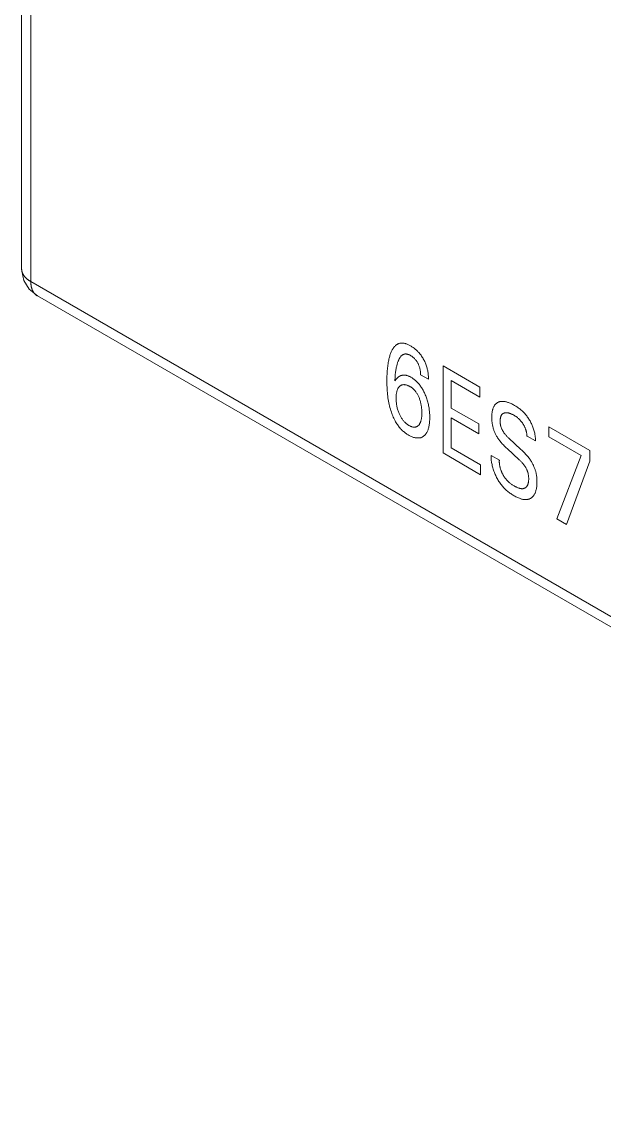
# Model space of a CAD drawing. Header units: inches. Extents: x 67578 to 72421, y -34894 to -31675.
# Drawn here: x 69204.48 to 69219.26, y -33443.17 to -33415.73 of the extents above; entities that cross this region are included whole.
import ezdxf

# ---------------------------------------------------------------- set-up
doc = ezdxf.new("R2010")
doc.units = ezdxf.units.IN
doc.header["$MEASUREMENT"] = 0

# ---------------------------------------------------------------- blocks, each defined once
blk = doc.blocks.new('ET200S')
at = {"lineweight": 0}
for p, q in [((42.288, 50.006), (42.288, -46.749)), ((42.434, 49.802), (42.434, -46.953)), ((42.288, -46.749), (42.289, -46.788)), ((42.289, -46.788), (42.325, -46.938)), ((42.325, -46.938), (42.406, -47.072)), ((42.406, -47.072), (42.538, -47.182)), ((42.434, -46.953), (64.727, -59.824)), ((42.538, -47.182), (64.83, -60.053)), ((48.772, -48.51), (48.646, -48.437)), ((49.005, -48.297), (49.591, -48.636)), ((49.005, -49.685), (49.005, -48.297)), ((49.591, -48.793), (49.136, -48.53)), ((49.136, -48.53), (49.136, -48.968)), ((49.591, -48.636), (49.591, -48.793)), ((49.136, -48.968), (49.573, -49.22)), ((49.573, -49.378), (49.136, -49.126)), ((49.136, -49.126), (49.136, -49.604)), ((49.573, -49.22), (49.573, -49.378)), ((50.69, -49.27), (51.344, -49.648)), ((50.69, -49.426), (50.69, -49.27)), ((50.054, -49.45), (50.247, -49.628)), ((50.476, -49.494), (50.343, -49.417)), ((51.208, -49.725), (50.69, -49.426)), ((49.136, -49.604), (49.603, -49.873)), ((50.218, -49.795), (50.025, -49.616)), ((51.344, -49.648), (51.344, -49.818)), ((49.603, -50.031), (49.005, -49.685)), ((49.77, -49.725), (49.902, -49.801)), ((50.82, -50.733), (51.208, -49.725)), ((51.344, -49.818), (50.975, -50.823)), ((49.603, -49.873), (49.603, -50.031)), ((50.975, -50.823), (50.82, -50.733))]:
    blk.add_line(p, q, dxfattribs=at)
for points in [[(42.288, -46.749), (42.288, -46.753), (42.288, -46.758), (42.288, -46.762), (42.289, -46.766), (42.289, -46.77), (42.29, -46.775), (42.291, -46.779), (42.291, -46.783), (42.292, -46.787), (42.293, -46.792), (42.294, -46.796), (42.295, -46.8), (42.297, -46.804), (42.298, -46.809), (42.3, -46.813), (42.302, -46.818), (42.304, -46.822), (42.306, -46.827), (42.308, -46.831), (42.31, -46.835), (42.313, -46.84), (42.315, -46.844), (42.318, -46.848), (42.32, -46.852), (42.323, -46.856), (42.326, -46.86), (42.329, -46.864), (42.332, -46.868), (42.335, -46.872), (42.338, -46.875), (42.341, -46.879), (42.344, -46.883), (42.349, -46.887), (42.353, -46.892), (42.358, -46.896), (42.362, -46.901), (42.367, -46.905), (42.372, -46.909), (42.377, -46.914), (42.382, -46.918), (42.387, -46.921), (42.392, -46.925), (42.397, -46.929), (42.402, -46.933), (42.407, -46.936), (42.412, -46.94), (42.418, -46.943), (42.423, -46.947), (42.429, -46.95), (42.434, -46.953)], [(42.434, -46.953), (42.434, -46.959), (42.434, -46.966), (42.435, -46.972), (42.435, -46.978), (42.435, -46.984), (42.436, -46.99), (42.436, -46.997), (42.437, -47.003), (42.438, -47.009), (42.439, -47.015), (42.44, -47.021), (42.441, -47.027), (42.442, -47.034), (42.443, -47.04), (42.445, -47.046), (42.446, -47.052), (42.448, -47.058), (42.45, -47.064), (42.452, -47.07), (42.453, -47.074), (42.455, -47.079), (42.456, -47.083), (42.458, -47.088), (42.46, -47.092), (42.462, -47.096), (42.464, -47.101), (42.466, -47.105), (42.469, -47.109), (42.471, -47.113), (42.473, -47.117), (42.476, -47.121), (42.478, -47.125), (42.481, -47.129), (42.484, -47.133), (42.486, -47.137), (42.489, -47.141), (42.492, -47.144), (42.496, -47.148), (42.499, -47.151), (42.502, -47.155), (42.505, -47.158), (42.509, -47.161), (42.512, -47.164), (42.515, -47.167), (42.519, -47.169), (42.523, -47.172), (42.526, -47.175), (42.53, -47.177), (42.534, -47.18), (42.538, -47.182)], [(48.772, -48.51), (48.772, -48.494), (48.772, -48.478), (48.771, -48.461), (48.769, -48.445), (48.768, -48.428), (48.766, -48.41), (48.763, -48.393), (48.76, -48.378), (48.757, -48.362), (48.754, -48.347), (48.75, -48.331), (48.746, -48.316), (48.741, -48.3), (48.736, -48.284), (48.73, -48.27), (48.725, -48.255), (48.718, -48.241), (48.712, -48.227), (48.705, -48.212), (48.697, -48.198), (48.69, -48.184), (48.681, -48.17), (48.672, -48.156), (48.663, -48.142), (48.654, -48.128), (48.644, -48.115), (48.633, -48.102), (48.624, -48.091), (48.615, -48.08), (48.605, -48.07), (48.595, -48.06), (48.585, -48.051), (48.575, -48.042), (48.565, -48.033), (48.554, -48.023), (48.543, -48.015), (48.531, -48.006), (48.52, -47.998), (48.508, -47.991), (48.497, -47.983), (48.485, -47.977), (48.475, -47.971), (48.464, -47.965), (48.453, -47.96), (48.443, -47.955), (48.432, -47.951), (48.422, -47.947), (48.413, -47.944), (48.404, -47.941), (48.395, -47.939), (48.386, -47.937), (48.378, -47.936), (48.369, -47.934), (48.361, -47.934), (48.353, -47.933), (48.345, -47.933), (48.337, -47.934), (48.329, -47.935), (48.322, -47.936), (48.314, -47.937), (48.307, -47.939), (48.3, -47.942), (48.293, -47.944), (48.286, -47.947), (48.28, -47.95), (48.273, -47.954), (48.267, -47.958), (48.261, -47.962), (48.253, -47.968), (48.246, -47.974), (48.24, -47.98), (48.233, -47.987), (48.227, -47.994), (48.221, -48.002), (48.215, -48.009), (48.209, -48.017), (48.204, -48.026), (48.199, -48.035), (48.194, -48.043), (48.189, -48.053), (48.185, -48.062), (48.179, -48.075), (48.174, -48.088), (48.168, -48.101), (48.163, -48.114), (48.159, -48.128), (48.155, -48.142), (48.151, -48.157), (48.147, -48.171), (48.143, -48.186), (48.139, -48.205), (48.135, -48.224), (48.131, -48.244), (48.128, -48.264), (48.125, -48.284), (48.123, -48.305), (48.12, -48.326), (48.118, -48.346), (48.116, -48.374), (48.114, -48.402), (48.112, -48.43), (48.111, -48.458), (48.11, -48.486), (48.11, -48.515), (48.11, -48.544), (48.11, -48.579)], [(48.236, -48.537), (48.237, -48.515), (48.239, -48.493), (48.24, -48.471), (48.242, -48.449), (48.244, -48.428), (48.247, -48.407), (48.249, -48.391), (48.251, -48.375), (48.253, -48.359), (48.256, -48.344), (48.259, -48.329), (48.262, -48.314), (48.266, -48.299), (48.268, -48.288), (48.271, -48.277), (48.274, -48.266), (48.278, -48.255), (48.281, -48.244), (48.285, -48.234), (48.288, -48.224), (48.292, -48.214), (48.295, -48.206), (48.299, -48.199), (48.302, -48.193), (48.305, -48.186), (48.309, -48.179), (48.312, -48.173), (48.316, -48.167), (48.32, -48.161), (48.324, -48.155), (48.329, -48.15), (48.333, -48.144), (48.338, -48.139), (48.343, -48.134), (48.347, -48.131), (48.351, -48.128), (48.355, -48.125), (48.359, -48.122), (48.363, -48.119), (48.368, -48.117), (48.372, -48.115), (48.377, -48.113), (48.382, -48.111), (48.386, -48.11), (48.391, -48.108), (48.397, -48.108), (48.402, -48.107), (48.407, -48.107), (48.412, -48.107), (48.418, -48.107), (48.423, -48.108), (48.428, -48.108), (48.434, -48.11), (48.439, -48.111), (48.445, -48.113), (48.452, -48.115), (48.458, -48.117), (48.465, -48.12), (48.472, -48.123), (48.479, -48.126), (48.485, -48.13), (48.492, -48.134), (48.498, -48.138), (48.505, -48.142), (48.512, -48.147), (48.518, -48.152), (48.525, -48.157), (48.531, -48.162), (48.538, -48.168), (48.544, -48.175), (48.551, -48.181), (48.557, -48.188), (48.563, -48.195), (48.57, -48.203), (48.575, -48.21), (48.581, -48.218), (48.586, -48.226), (48.591, -48.234), (48.596, -48.243), (48.601, -48.251), (48.606, -48.26), (48.611, -48.27), (48.615, -48.279), (48.619, -48.289), (48.623, -48.299), (48.626, -48.308), (48.629, -48.317), (48.632, -48.326), (48.634, -48.335), (48.636, -48.344), (48.638, -48.353), (48.64, -48.362), (48.641, -48.37), (48.643, -48.38), (48.644, -48.39), (48.645, -48.4), (48.645, -48.409), (48.646, -48.419), (48.646, -48.428), (48.646, -48.437)], [(48.792, -49.091), (48.792, -49.074), (48.791, -49.056), (48.79, -49.038), (48.788, -49.02), (48.786, -49.002), (48.784, -48.984), (48.781, -48.966), (48.779, -48.948), (48.775, -48.931), (48.772, -48.912), (48.767, -48.894), (48.763, -48.876), (48.758, -48.858), (48.753, -48.841), (48.747, -48.824), (48.742, -48.807), (48.735, -48.79), (48.729, -48.773), (48.722, -48.756), (48.714, -48.739), (48.708, -48.725), (48.701, -48.711), (48.694, -48.697), (48.686, -48.683), (48.678, -48.67), (48.67, -48.656), (48.662, -48.643), (48.653, -48.63), (48.645, -48.618), (48.636, -48.606), (48.627, -48.595), (48.618, -48.584), (48.608, -48.573), (48.599, -48.562), (48.589, -48.552), (48.579, -48.543), (48.57, -48.534), (48.56, -48.525), (48.551, -48.517), (48.541, -48.51), (48.531, -48.503), (48.522, -48.496), (48.512, -48.489), (48.502, -48.483), (48.492, -48.477), (48.484, -48.473), (48.475, -48.468), (48.466, -48.464), (48.458, -48.46), (48.449, -48.457), (48.441, -48.454), (48.433, -48.451), (48.424, -48.449), (48.416, -48.447), (48.408, -48.445), (48.4, -48.444), (48.392, -48.444), (48.384, -48.443), (48.376, -48.443), (48.369, -48.444), (48.361, -48.445), (48.354, -48.446), (48.347, -48.448), (48.34, -48.45), (48.333, -48.452), (48.325, -48.455), (48.318, -48.458), (48.311, -48.462), (48.304, -48.466), (48.297, -48.47), (48.291, -48.475), (48.284, -48.48), (48.278, -48.485), (48.272, -48.491), (48.267, -48.497), (48.261, -48.503), (48.255, -48.51), (48.25, -48.516), (48.245, -48.523), (48.24, -48.53), (48.236, -48.537)], [(48.11, -48.579), (48.111, -48.608), (48.112, -48.636), (48.113, -48.665), (48.115, -48.694), (48.118, -48.724), (48.12, -48.751), (48.123, -48.778), (48.127, -48.805), (48.131, -48.832), (48.136, -48.86), (48.141, -48.887), (48.146, -48.912), (48.152, -48.936), (48.158, -48.96), (48.165, -48.985), (48.173, -49.01), (48.181, -49.034), (48.188, -49.054), (48.195, -49.074), (48.203, -49.093), (48.211, -49.113), (48.22, -49.132), (48.229, -49.151), (48.239, -49.17), (48.249, -49.189), (48.258, -49.204), (48.267, -49.218), (48.277, -49.232), (48.287, -49.246), (48.297, -49.26), (48.307, -49.273), (48.318, -49.286), (48.329, -49.298), (48.34, -49.31), (48.35, -49.321), (48.361, -49.331), (48.372, -49.341), (48.383, -49.35), (48.394, -49.359), (48.406, -49.367), (48.417, -49.375), (48.428, -49.383), (48.44, -49.39), (48.451, -49.397), (48.463, -49.404), (48.476, -49.411), (48.488, -49.417), (48.5, -49.422), (48.512, -49.427), (48.524, -49.432), (48.536, -49.436), (48.548, -49.439), (48.558, -49.441), (48.567, -49.443), (48.577, -49.445), (48.586, -49.446), (48.595, -49.446), (48.604, -49.446), (48.613, -49.446), (48.622, -49.446), (48.631, -49.444), (48.639, -49.443), (48.648, -49.441), (48.656, -49.438), (48.664, -49.435), (48.671, -49.432), (48.679, -49.428), (48.686, -49.423), (48.693, -49.419), (48.7, -49.414), (48.707, -49.408), (48.713, -49.402), (48.719, -49.395), (48.725, -49.388), (48.731, -49.381), (48.737, -49.373), (48.742, -49.365), (48.747, -49.357), (48.751, -49.348), (48.757, -49.337), (48.761, -49.326), (48.766, -49.314), (48.77, -49.302), (48.774, -49.289), (48.777, -49.276), (48.78, -49.263), (48.782, -49.249), (48.785, -49.231), (48.788, -49.213), (48.79, -49.195), (48.791, -49.176), (48.792, -49.156), (48.793, -49.137), (48.793, -49.117), (48.792, -49.091)], [(48.608, -49.25), (48.604, -49.254), (48.599, -49.257), (48.594, -49.261), (48.589, -49.264), (48.584, -49.266), (48.579, -49.268), (48.573, -49.27), (48.568, -49.272), (48.562, -49.273), (48.557, -49.273), (48.551, -49.274), (48.546, -49.274), (48.54, -49.273), (48.534, -49.273), (48.528, -49.272), (48.522, -49.271), (48.515, -49.269), (48.507, -49.267), (48.5, -49.264), (48.492, -49.261), (48.484, -49.258), (48.477, -49.254), (48.469, -49.25), (48.461, -49.246), (48.454, -49.241), (48.446, -49.236), (48.439, -49.231), (48.431, -49.226), (48.424, -49.22), (48.416, -49.214), (48.409, -49.208), (48.402, -49.201), (48.394, -49.193), (48.386, -49.186), (48.379, -49.177), (48.372, -49.169), (48.364, -49.16), (48.358, -49.151), (48.351, -49.142), (48.344, -49.132), (48.338, -49.121), (48.332, -49.111), (48.326, -49.1), (48.32, -49.089), (48.315, -49.078), (48.309, -49.067), (48.304, -49.054), (48.298, -49.041), (48.293, -49.027), (48.289, -49.014), (48.284, -49.001), (48.28, -48.987), (48.276, -48.973), (48.273, -48.958), (48.27, -48.944), (48.267, -48.93), (48.265, -48.915), (48.263, -48.901), (48.261, -48.886), (48.259, -48.87), (48.258, -48.855), (48.258, -48.84), (48.257, -48.825), (48.257, -48.81), (48.257, -48.797), (48.258, -48.784), (48.258, -48.772), (48.259, -48.759), (48.26, -48.747), (48.262, -48.735), (48.264, -48.724), (48.266, -48.715), (48.268, -48.706), (48.27, -48.698), (48.272, -48.69), (48.275, -48.682), (48.278, -48.674), (48.281, -48.667), (48.285, -48.659), (48.288, -48.654), (48.291, -48.648), (48.295, -48.643), (48.298, -48.638), (48.302, -48.633), (48.306, -48.629), (48.311, -48.625), (48.315, -48.621), (48.32, -48.617)], [(48.32, -48.617), (48.324, -48.614), (48.329, -48.611), (48.333, -48.608), (48.338, -48.606), (48.343, -48.603), (48.348, -48.601), (48.354, -48.6), (48.359, -48.598), (48.365, -48.597), (48.371, -48.597), (48.377, -48.596), (48.384, -48.596), (48.391, -48.597), (48.398, -48.597), (48.405, -48.598), (48.412, -48.6), (48.419, -48.601), (48.426, -48.604), (48.434, -48.606), (48.442, -48.609), (48.45, -48.612), (48.458, -48.616), (48.466, -48.62), (48.474, -48.624), (48.482, -48.629), (48.489, -48.633), (48.496, -48.638), (48.503, -48.643), (48.51, -48.648), (48.517, -48.653), (48.524, -48.659), (48.531, -48.665), (48.538, -48.671), (48.545, -48.679), (48.552, -48.686), (48.559, -48.694), (48.566, -48.703), (48.572, -48.711), (48.578, -48.72), (48.584, -48.729), (48.59, -48.739), (48.596, -48.749), (48.602, -48.76), (48.607, -48.77), (48.612, -48.781), (48.617, -48.791), (48.622, -48.802), (48.627, -48.815), (48.631, -48.827), (48.636, -48.84), (48.64, -48.853), (48.643, -48.865), (48.647, -48.878), (48.65, -48.892), (48.653, -48.905), (48.656, -48.919), (48.658, -48.933), (48.66, -48.946), (48.662, -48.959), (48.663, -48.974), (48.664, -48.989), (48.665, -49.003), (48.666, -49.018), (48.666, -49.032), (48.667, -49.046), (48.666, -49.059), (48.666, -49.072), (48.666, -49.084), (48.665, -49.096), (48.664, -49.109), (48.662, -49.12), (48.661, -49.132), (48.659, -49.142), (48.657, -49.152), (48.655, -49.162), (48.652, -49.171), (48.65, -49.181), (48.647, -49.19), (48.643, -49.198), (48.64, -49.205), (48.637, -49.211), (48.634, -49.217), (48.63, -49.223), (48.627, -49.229), (48.623, -49.234), (48.619, -49.239), (48.614, -49.244), (48.608, -49.25)], [(50.476, -49.494), (50.477, -49.482), (50.477, -49.471), (50.477, -49.459), (50.476, -49.446), (50.475, -49.434), (50.474, -49.421), (50.472, -49.408), (50.47, -49.395), (50.468, -49.382), (50.465, -49.367), (50.461, -49.352), (50.457, -49.337), (50.453, -49.321), (50.448, -49.306), (50.443, -49.291), (50.437, -49.275), (50.431, -49.26), (50.425, -49.245), (50.419, -49.231), (50.412, -49.216), (50.405, -49.202), (50.398, -49.188), (50.391, -49.174), (50.383, -49.16), (50.374, -49.146), (50.366, -49.133), (50.357, -49.12), (50.348, -49.107), (50.339, -49.095), (50.33, -49.082), (50.32, -49.071), (50.309, -49.058), (50.298, -49.046), (50.287, -49.035), (50.276, -49.024), (50.264, -49.013), (50.252, -49.003), (50.24, -48.993), (50.228, -48.983), (50.216, -48.974), (50.204, -48.965), (50.191, -48.957), (50.179, -48.949), (50.167, -48.941), (50.154, -48.933), (50.142, -48.926), (50.128, -48.919), (50.115, -48.911), (50.101, -48.904), (50.088, -48.898), (50.074, -48.892), (50.061, -48.886), (50.047, -48.881), (50.037, -48.878), (50.026, -48.875), (50.016, -48.872), (50.005, -48.869), (49.995, -48.867), (49.985, -48.865), (49.975, -48.864), (49.965, -48.863), (49.956, -48.863), (49.946, -48.863), (49.937, -48.863), (49.928, -48.864), (49.92, -48.866), (49.911, -48.867), (49.903, -48.869), (49.895, -48.872), (49.887, -48.875), (49.88, -48.878), (49.873, -48.882), (49.867, -48.885), (49.86, -48.89), (49.854, -48.894), (49.848, -48.9), (49.842, -48.905), (49.837, -48.911), (49.832, -48.917), (49.826, -48.924), (49.822, -48.931), (49.817, -48.938), (49.813, -48.946), (49.809, -48.954), (49.805, -48.963), (49.802, -48.971), (49.799, -48.98), (49.796, -48.99), (49.794, -48.999), (49.791, -49.01), (49.789, -49.022), (49.787, -49.033), (49.785, -49.045), (49.784, -49.057), (49.783, -49.07), (49.782, -49.082)], [(49.782, -49.082), (49.781, -49.094), (49.781, -49.106), (49.781, -49.118), (49.781, -49.13), (49.781, -49.143), (49.782, -49.155), (49.783, -49.168), (49.784, -49.181), (49.785, -49.193), (49.787, -49.206), (49.789, -49.22), (49.791, -49.231), (49.793, -49.243), (49.796, -49.255), (49.798, -49.267), (49.801, -49.279), (49.805, -49.291), (49.808, -49.303), (49.812, -49.315), (49.816, -49.327), (49.821, -49.338), (49.825, -49.349), (49.83, -49.361), (49.835, -49.372), (49.84, -49.383), (49.846, -49.394), (49.852, -49.405), (49.859, -49.417), (49.866, -49.429), (49.873, -49.441), (49.881, -49.452), (49.889, -49.463), (49.897, -49.475), (49.906, -49.487), (49.915, -49.499), (49.925, -49.511), (49.934, -49.522), (49.944, -49.534), (49.954, -49.545), (49.966, -49.557), (49.977, -49.57), (49.989, -49.582), (50.001, -49.593), (50.013, -49.605), (50.025, -49.616)], [(50.054, -49.45), (50.046, -49.443), (50.039, -49.436), (50.031, -49.428), (50.024, -49.421), (50.017, -49.413), (50.01, -49.405), (50.003, -49.397), (49.996, -49.389), (49.989, -49.38), (49.983, -49.372), (49.976, -49.363), (49.972, -49.356), (49.967, -49.349), (49.962, -49.341), (49.958, -49.334), (49.954, -49.327), (49.95, -49.319), (49.946, -49.312), (49.942, -49.304), (49.939, -49.296), (49.936, -49.289), (49.933, -49.281), (49.93, -49.273), (49.927, -49.265), (49.925, -49.258), (49.923, -49.25), (49.921, -49.242), (49.92, -49.234), (49.918, -49.226), (49.917, -49.219), (49.916, -49.211), (49.916, -49.204), (49.915, -49.196), (49.915, -49.189), (49.915, -49.182), (49.914, -49.175), (49.915, -49.168), (49.915, -49.161), (49.915, -49.154), (49.916, -49.148), (49.917, -49.142), (49.918, -49.135), (49.919, -49.129), (49.92, -49.123), (49.921, -49.117), (49.923, -49.112), (49.924, -49.107), (49.926, -49.102), (49.928, -49.097), (49.93, -49.093), (49.932, -49.088), (49.934, -49.084), (49.937, -49.08), (49.939, -49.076), (49.942, -49.073), (49.945, -49.069), (49.948, -49.066), (49.951, -49.063), (49.955, -49.061), (49.958, -49.058), (49.962, -49.056), (49.966, -49.054), (49.969, -49.052), (49.973, -49.05), (49.977, -49.048), (49.982, -49.047), (49.986, -49.046), (49.99, -49.045), (49.995, -49.044), (50.001, -49.044), (50.006, -49.043), (50.011, -49.043), (50.017, -49.043), (50.022, -49.044), (50.028, -49.044), (50.033, -49.045), (50.04, -49.046), (50.046, -49.047), (50.052, -49.049), (50.058, -49.05), (50.065, -49.052), (50.071, -49.054), (50.078, -49.057), (50.084, -49.059), (50.092, -49.062), (50.101, -49.066), (50.109, -49.07), (50.117, -49.074), (50.126, -49.078), (50.134, -49.083), (50.142, -49.088), (50.149, -49.092), (50.156, -49.096), (50.163, -49.101), (50.17, -49.106), (50.177, -49.111), (50.184, -49.116), (50.191, -49.122), (50.199, -49.128), (50.206, -49.135), (50.214, -49.141)], [(50.214, -49.141), (50.219, -49.147), (50.225, -49.152), (50.23, -49.158), (50.235, -49.164), (50.241, -49.17), (50.246, -49.176), (50.251, -49.182), (50.256, -49.188), (50.26, -49.194), (50.265, -49.201), (50.27, -49.207), (50.274, -49.214), (50.278, -49.22), (50.282, -49.227), (50.286, -49.233), (50.29, -49.239), (50.294, -49.246), (50.297, -49.252), (50.301, -49.259), (50.304, -49.265), (50.307, -49.272), (50.31, -49.279), (50.313, -49.285), (50.316, -49.292), (50.318, -49.299), (50.321, -49.306), (50.323, -49.312), (50.325, -49.319), (50.327, -49.326), (50.329, -49.333), (50.331, -49.34), (50.333, -49.346), (50.334, -49.353), (50.336, -49.36), (50.337, -49.366), (50.338, -49.373), (50.339, -49.379), (50.34, -49.386), (50.341, -49.392), (50.341, -49.398), (50.342, -49.405), (50.342, -49.411), (50.343, -49.417)], [(50.501, -50.16), (50.501, -50.14), (50.501, -50.127), (50.501, -50.115), (50.5, -50.102), (50.499, -50.089), (50.498, -50.076), (50.497, -50.063), (50.495, -50.049), (50.493, -50.036), (50.491, -50.025), (50.489, -50.014), (50.487, -50.004), (50.484, -49.993), (50.481, -49.982), (50.478, -49.971), (50.475, -49.96), (50.472, -49.949), (50.468, -49.938), (50.464, -49.926), (50.459, -49.914), (50.454, -49.902), (50.449, -49.891), (50.444, -49.879), (50.438, -49.868), (50.433, -49.856), (50.426, -49.845), (50.419, -49.833), (50.412, -49.821), (50.404, -49.809), (50.397, -49.797), (50.389, -49.785), (50.38, -49.774), (50.371, -49.761), (50.361, -49.749), (50.351, -49.737), (50.341, -49.725), (50.331, -49.713), (50.321, -49.702), (50.309, -49.689), (50.297, -49.676), (50.284, -49.664), (50.272, -49.652), (50.26, -49.64), (50.247, -49.628)], [(49.77, -49.725), (49.77, -49.738), (49.77, -49.751), (49.77, -49.765), (49.771, -49.779), (49.773, -49.793), (49.774, -49.808), (49.776, -49.823), (49.779, -49.838), (49.782, -49.853), (49.785, -49.87), (49.789, -49.888), (49.794, -49.905), (49.799, -49.923), (49.804, -49.941), (49.81, -49.958), (49.816, -49.976), (49.823, -49.994), (49.829, -50.011), (49.836, -50.027), (49.844, -50.043), (49.851, -50.059), (49.859, -50.075), (49.867, -50.091), (49.876, -50.107), (49.885, -50.122), (49.894, -50.137), (49.904, -50.152), (49.914, -50.167), (49.924, -50.181), (49.934, -50.194), (49.945, -50.208), (49.956, -50.221), (49.968, -50.234), (49.98, -50.247), (49.992, -50.259), (50.005, -50.271), (50.018, -50.282), (50.031, -50.293), (50.043, -50.304), (50.057, -50.314), (50.07, -50.323), (50.083, -50.333), (50.096, -50.342), (50.11, -50.35), (50.123, -50.358), (50.136, -50.366), (50.15, -50.374), (50.165, -50.382), (50.179, -50.389), (50.193, -50.395), (50.207, -50.402), (50.221, -50.407), (50.235, -50.412), (50.246, -50.416), (50.257, -50.419), (50.268, -50.421), (50.279, -50.424), (50.289, -50.425), (50.3, -50.427), (50.31, -50.427), (50.321, -50.428), (50.329, -50.428), (50.337, -50.427), (50.346, -50.426), (50.354, -50.425), (50.362, -50.423), (50.369, -50.421), (50.377, -50.419), (50.384, -50.416), (50.392, -50.413), (50.399, -50.41), (50.406, -50.406), (50.412, -50.401), (50.419, -50.396), (50.425, -50.391), (50.431, -50.386), (50.437, -50.38), (50.442, -50.374), (50.448, -50.367), (50.453, -50.36), (50.458, -50.352), (50.463, -50.343), (50.468, -50.333), (50.472, -50.323), (50.476, -50.313), (50.48, -50.303), (50.483, -50.292), (50.486, -50.281), (50.489, -50.269), (50.492, -50.254), (50.495, -50.239), (50.497, -50.224), (50.499, -50.208), (50.5, -50.192), (50.501, -50.176), (50.501, -50.16)], [(50.041, -50.139), (50.035, -50.133), (50.03, -50.128), (50.025, -50.122), (50.019, -50.117), (50.014, -50.111), (50.009, -50.105), (50.004, -50.099), (49.999, -50.093), (49.994, -50.086), (49.99, -50.079), (49.985, -50.073), (49.98, -50.066), (49.976, -50.059), (49.972, -50.052), (49.967, -50.045), (49.963, -50.037), (49.959, -50.03), (49.955, -50.023), (49.951, -50.015), (49.948, -50.008), (49.944, -50), (49.941, -49.992), (49.938, -49.985), (49.934, -49.977), (49.931, -49.969), (49.928, -49.961), (49.925, -49.953), (49.923, -49.945), (49.92, -49.937), (49.917, -49.929), (49.915, -49.92), (49.913, -49.912), (49.911, -49.904), (49.909, -49.896), (49.908, -49.888), (49.906, -49.881), (49.905, -49.874), (49.904, -49.868), (49.903, -49.861), (49.903, -49.855), (49.902, -49.848), (49.902, -49.842), (49.901, -49.836), (49.901, -49.83), (49.901, -49.824), (49.901, -49.818), (49.901, -49.812), (49.902, -49.807), (49.902, -49.801)], [(50.218, -49.795), (50.227, -49.802), (50.235, -49.81), (50.243, -49.818), (50.25, -49.826), (50.258, -49.834), (50.266, -49.843), (50.274, -49.851), (50.281, -49.86), (50.288, -49.869), (50.296, -49.879), (50.303, -49.888), (50.308, -49.896), (50.313, -49.903), (50.318, -49.911), (50.322, -49.919), (50.327, -49.927), (50.331, -49.935), (50.336, -49.943), (50.34, -49.951), (50.343, -49.959), (50.347, -49.967), (50.35, -49.975), (50.353, -49.983), (50.356, -49.992), (50.359, -50.001), (50.361, -50.01), (50.363, -50.019), (50.364, -50.028), (50.366, -50.037), (50.367, -50.046), (50.368, -50.054), (50.369, -50.063), (50.369, -50.071), (50.37, -50.08), (50.37, -50.088), (50.37, -50.097), (50.37, -50.105), (50.37, -50.114), (50.369, -50.122), (50.369, -50.13), (50.368, -50.138), (50.367, -50.146), (50.365, -50.153), (50.364, -50.159), (50.363, -50.165), (50.361, -50.171), (50.36, -50.177), (50.358, -50.182), (50.356, -50.187), (50.354, -50.193), (50.352, -50.197), (50.349, -50.202), (50.347, -50.207), (50.344, -50.211), (50.341, -50.215), (50.338, -50.219), (50.335, -50.223), (50.332, -50.226), (50.329, -50.229), (50.325, -50.232), (50.322, -50.235), (50.318, -50.238), (50.314, -50.24), (50.31, -50.242), (50.306, -50.245), (50.302, -50.246), (50.298, -50.248), (50.294, -50.25), (50.289, -50.251), (50.285, -50.252), (50.28, -50.253), (50.275, -50.254), (50.271, -50.254), (50.266, -50.254), (50.26, -50.254), (50.254, -50.254), (50.248, -50.253), (50.242, -50.252), (50.236, -50.251), (50.229, -50.25), (50.223, -50.248), (50.216, -50.246), (50.21, -50.244), (50.203, -50.242), (50.195, -50.239), (50.187, -50.235), (50.178, -50.231), (50.17, -50.227), (50.162, -50.223), (50.153, -50.218), (50.145, -50.213), (50.136, -50.209), (50.127, -50.203), (50.118, -50.198), (50.109, -50.192), (50.1, -50.186), (50.092, -50.18), (50.083, -50.174), (50.074, -50.167), (50.066, -50.161), (50.057, -50.153), (50.049, -50.146), (50.041, -50.139)]]:
    blk.add_lwpolyline(points, dxfattribs=at)

msp = doc.modelspace()

# ---------------------------------------------------------------- block references
at = {"xscale": 1.59100124616462, "yscale": 1.59100124616462, "zscale": 1.59100124616462}
msp.add_blockref('ET200S', (69137.204, -33347.624), dxfattribs=at)

doc.saveas('drawing.dxf')
